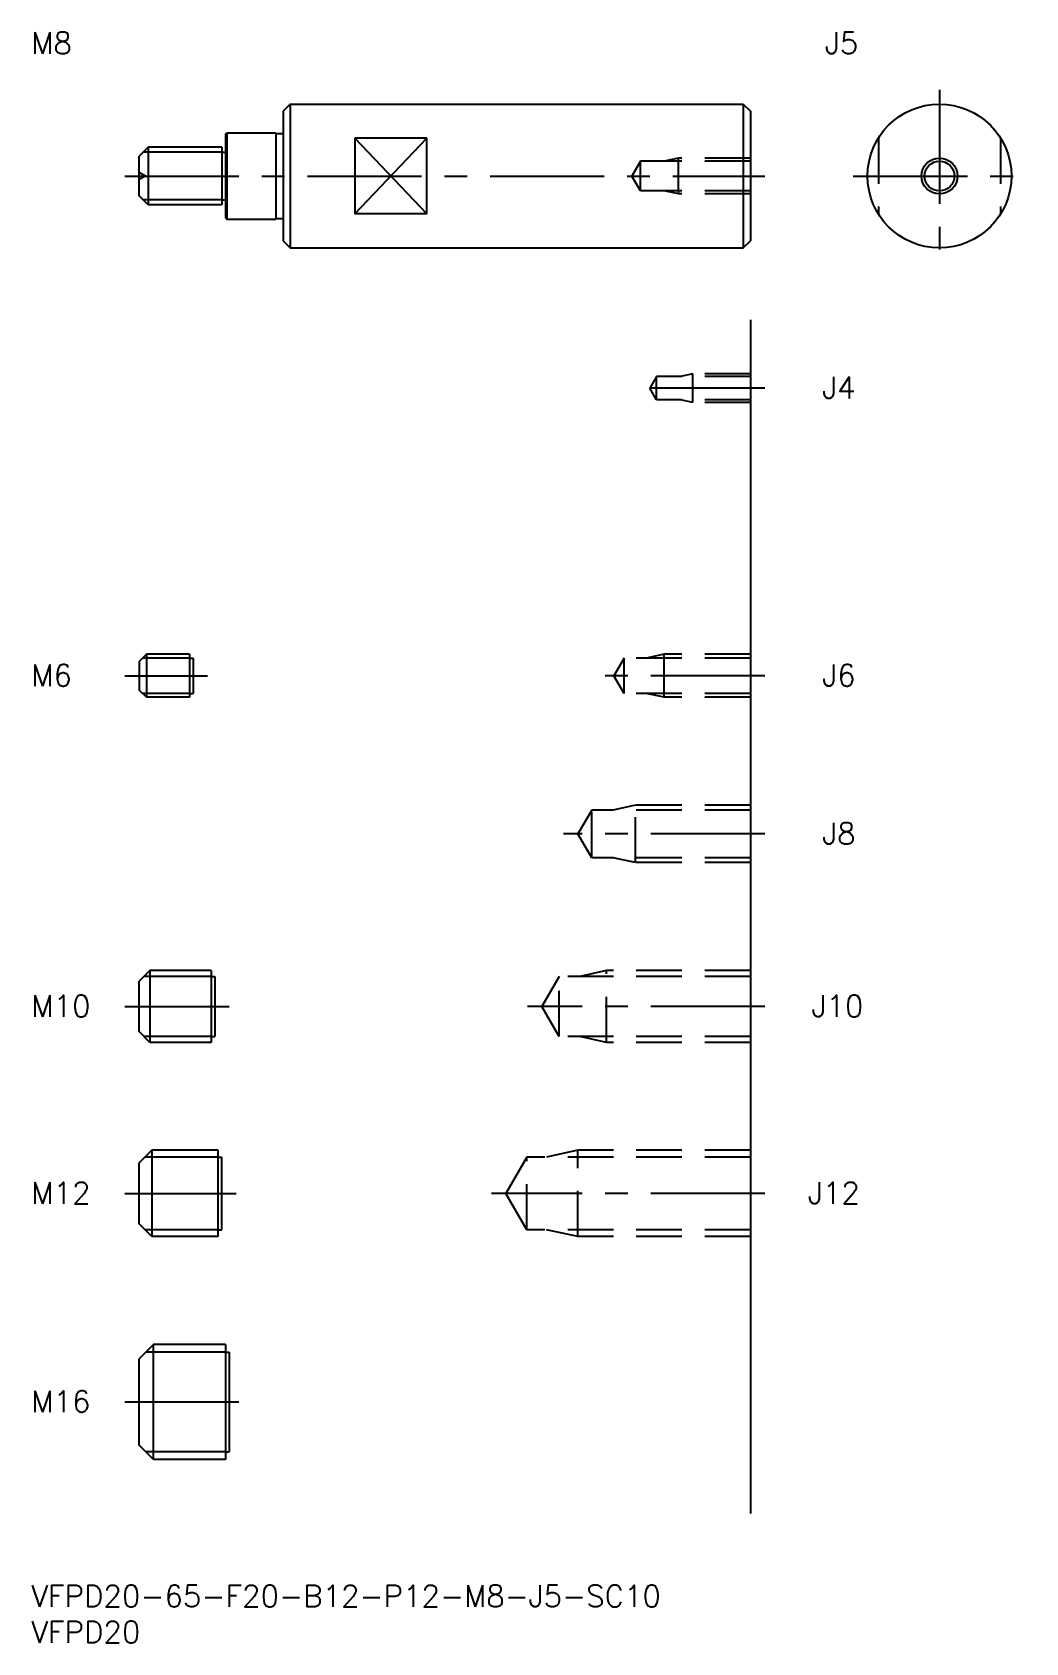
# Model space of a CAD drawing. Extents: x 0 to 138, y -8 to 216.
import ezdxf

# ---------------------------------------------------------------- set-up
doc = ezdxf.new("R2010")
doc.units = 0
doc.header["$LTSCALE"] = 0.5
doc.linetypes.add('CENTER', pattern=[50.8, 31.75, -6.35, 6.35, -6.35])
doc.linetypes.add('DASHED', pattern=[19.05, 12.7, -6.35])
for name, color, linetype in [('MSM_CENTER', 1, 'CENTER'), ('MSM_CONTINUOUS', 7, 'CONTINUOUS'), ('MSM_DASHED', 4, 'DASHED'), ('MSM_NARROW', 5, 'CONTINUOUS'), ('MSM_PART_NUMBER', 7, 'CONTINUOUS')]:
    doc.layers.add(name, color=color, linetype=linetype)
doc.styles.get("Standard").update_dxf_attribs({"font": 'txt.shx', "height": 1, "bigfont": 'bigfont.shx'})

# ---------------------------------------------------------------- blocks, each defined once
blk = doc.blocks.new('*U12')
at = {"layer": 'MSM_PART_NUMBER'}
blk.add_text('VFPD20-65-F20-B12-P12-M8-J5-SC10', height=3, dxfattribs=at).set_placement((0, -3))
blk = doc.blocks.new('*U13')
at = {"layer": 'MSM_PART_NUMBER'}
blk.add_text('VFPD20', height=3, dxfattribs=at).set_placement((0, -8))
blk = doc.blocks.new('*U14')
at = {"layer": 'MSM_PART_NUMBER'}
blk.add_text('M16', height=3, dxfattribs=at).set_placement((0, 24.06))
blk = doc.blocks.new('*U15')
at = {"layer": 'MSM_PART_NUMBER'}
blk.add_text('M12', height=3, dxfattribs=at).set_placement((0, 53.06))
blk = doc.blocks.new('*U16')
at = {"layer": 'MSM_PART_NUMBER'}
blk.add_text('M10', height=3, dxfattribs=at).set_placement((0, 79.06))
blk = doc.blocks.new('*U17')
at = {"layer": 'MSM_PART_NUMBER'}
blk.add_text('M6', height=3, dxfattribs=at).set_placement((0, 125.06))
blk = doc.blocks.new('*U18')
at = {"layer": 'MSM_PART_NUMBER'}
blk.add_text('J12', height=3, dxfattribs=at).set_placement((108, 53.06))
blk = doc.blocks.new('*U19')
at = {"layer": 'MSM_PART_NUMBER'}
blk.add_text('J10', height=3, dxfattribs=at).set_placement((108.5, 79.06))
blk = doc.blocks.new('*U20')
at = {"layer": 'MSM_PART_NUMBER'}
blk.add_text('J8', height=3, dxfattribs=at).set_placement((110, 103.06))
blk = doc.blocks.new('*U21')
at = {"layer": 'MSM_PART_NUMBER'}
blk.add_text('J6', height=3, dxfattribs=at).set_placement((110, 125.06))
blk = doc.blocks.new('*U22')
at = {"layer": 'MSM_PART_NUMBER'}
blk.add_text('J4', height=3, dxfattribs=at).set_placement((110, 165.06))
blk = doc.blocks.new('*U23')
at = {"layer": 'MSM_PART_NUMBER'}
blk.add_text('M8', height=3, dxfattribs=at).set_placement((0, 213))
blk = doc.blocks.new('*U24')
at = {"layer": 'MSM_PART_NUMBER'}
blk.add_text('J5', height=3, rotation=360, dxfattribs=at).set_placement((110.36, 213))

msp = doc.modelspace()

# ---------------------------------------------------------------- linework, layer by layer
at = {"layer": 'MSM_CENTER'}
for p, q in [((126.28, 208), (126.28, 184)), ((13, 196), (102, 196)), ((114.28, 196), (138.28, 196)), ((102, 166.5), (84, 166.5)), ((13, 126.5), (24.5, 126.5)), ((102, 126.5), (79, 126.5)), ((102, 104.5), (74, 104.5)), ((13, 80.5), (27.5, 80.5)), ((102, 80.5), (69, 80.5)), ((13, 54.5), (28.5, 54.5)), ((102, 54.5), (64, 54.5)), ((13, 25.5), (29.5, 25.5))]:
    msp.add_line(p, q, dxfattribs=at)
at = {"layer": 'MSM_CONTINUOUS'}
for p, q in [((36, 206), (35, 205)), ((35, 205), (35, 187)), ((36, 206), (99, 206)), ((36, 206), (36, 186)), ((99, 206), (99, 186)), ((99, 206), (100, 205)), ((100, 205), (100, 187)), ((27, 201.8), (27.2, 202)), ((27, 201.8), (27, 190.2)), ((27.2, 202), (34, 202)), ((27.2, 202), (27.2, 190)), ((34, 202), (34, 190)), ((34, 201.9), (35, 201.9)), ((16.25, 200), (15, 198.75)), ((26.5, 200), (16.25, 200)), ((16.25, 200), (16.25, 192)), ((26.5, 200), (26.5, 192)), ((45, 201.27), (45, 190.73)), ((55, 201.27), (45, 201.27)), ((55, 190.73), (55, 201.27)), ((15, 193.25), (15, 198.75)), ((26.5, 199.32), (27, 199.32)), ((16.25, 192), (15, 193.25)), ((26.5, 192.68), (27, 192.68)), ((26.5, 192), (16.25, 192)), ((55, 190.73), (45, 190.73)), ((27, 190.2), (27.2, 190)), ((27.2, 190), (34, 190)), ((34, 190.1), (35, 190.1)), ((35, 187), (36, 186)), ((36, 186), (99, 186)), ((99, 186), (100, 187)), ((100, 176), (100, 10)), ((16, 129.5), (15, 128.5)), ((15, 128.5), (15, 124.5)), ((22, 129.5), (16, 129.5)), ((16, 129.5), (16, 123.5)), ((22, 129.5), (22, 123.5)), ((22, 128.96), (22.5, 128.96)), ((22.5, 128.96), (22.5, 124.04)), ((16, 123.5), (15, 124.5)), ((22, 123.5), (16, 123.5)), ((22, 124.04), (22.5, 124.04)), ((16.5, 85.5), (15, 84)), ((25, 85.5), (16.5, 85.5)), ((16.5, 85.5), (16.5, 75.5)), ((25, 85.5), (25, 75.5)), ((15, 77), (15, 84)), ((25, 84.69), (25.5, 84.69)), ((25.5, 84.69), (25.5, 76.31)), ((16.5, 75.5), (15, 77)), ((25, 76.31), (25.5, 76.31)), ((25, 75.5), (16.5, 75.5)), ((16.75, 60.5), (15, 58.75)), ((26, 60.5), (16.75, 60.5)), ((16.75, 60.5), (16.75, 48.5)), ((26, 48.5), (26, 60.5)), ((15, 50.25), (15, 58.75)), ((26, 59.55), (26.5, 59.55)), ((26.5, 49.45), (26.5, 59.55)), ((16.75, 48.5), (15, 50.25)), ((26, 49.45), (26.5, 49.45)), ((26, 48.5), (16.75, 48.5)), ((17, 33.5), (15, 31.5)), ((15, 19.5), (15, 31.5)), ((27, 33.5), (17, 33.5)), ((17, 17.5), (17, 33.5)), ((27, 33.5), (27, 17.5)), ((27, 32.42), (27.5, 32.42)), ((27.5, 32.42), (27.5, 18.58)), ((17, 17.5), (15, 19.5)), ((27, 18.58), (27.5, 18.58)), ((27, 17.5), (17, 17.5))]:
    msp.add_line(p, q, dxfattribs=at)
for radius in [10, 2.07]:
    msp.add_circle((126.28, 196), radius, dxfattribs=at)
at = {"layer": 'MSM_DASHED'}
for p, q in [((117.78, 201.27), (117.78, 190.73)), ((134.78, 201.27), (134.78, 190.73)), ((84.69, 198.07), (83.5, 196)), ((100, 198.07), (84.69, 198.07)), ((84.69, 193.93), (84.69, 198.07)), ((90, 198.5), (88, 198.07)), ((100, 198.5), (90, 198.5)), ((90, 193.5), (90, 198.5)), ((15.87, 196), (15, 196.5)), ((15.87, 196), (15, 195.5)), ((84.69, 193.93), (83.5, 196)), ((100, 193.93), (84.69, 193.93)), ((90, 193.5), (88, 193.93)), ((100, 193.5), (90, 193.5)), ((86.94, 168.12), (86, 166.5)), ((100, 168.12), (86.94, 168.12)), ((86.94, 164.88), (86.94, 168.12)), ((92, 168.5), (90.25, 168.12)), ((100, 168.5), (92, 168.5)), ((92, 164.5), (92, 168.5)), ((86.94, 164.88), (86, 166.5)), ((100, 164.88), (86.94, 164.88)), ((92, 164.5), (90.25, 164.88)), ((100, 164.5), (92, 164.5)), ((82.42, 128.96), (81, 126.5)), ((100, 128.96), (82.42, 128.96)), ((82.42, 124.04), (82.42, 128.96)), ((88, 129.5), (85.5, 128.96)), ((100, 129.5), (88, 129.5)), ((88, 123.5), (88, 129.5)), ((82.42, 124.04), (81, 126.5)), ((100, 124.04), (82.42, 124.04)), ((88, 123.5), (85.5, 124.04)), ((100, 123.5), (88, 123.5)), ((77.92, 107.82), (76, 104.5)), ((77.92, 101.18), (77.92, 107.82)), ((100, 107.82), (77.92, 107.82)), ((84, 108.5), (80.88, 107.82)), ((84, 100.5), (84, 108.5)), ((100, 108.5), (84, 108.5)), ((77.92, 101.18), (76, 104.5)), ((100, 101.18), (77.92, 101.18)), ((84, 100.5), (80.88, 101.18)), ((100, 100.5), (84, 100.5)), ((80, 85.5), (76.25, 84.69)), ((80, 75.5), (80, 85.5)), ((100, 85.5), (80, 85.5)), ((73.42, 84.69), (71, 80.5)), ((73.42, 76.31), (73.42, 84.69)), ((100, 84.69), (73.42, 84.69)), ((73.42, 76.31), (71, 80.5)), ((100, 76.31), (73.42, 76.31)), ((80, 75.5), (76.25, 76.31)), ((100, 75.5), (80, 75.5)), ((76, 60.5), (71.63, 59.55)), ((76, 48.5), (76, 60.5)), ((100, 60.5), (76, 60.5)), ((68.92, 59.55), (66, 54.5)), ((68.92, 49.45), (68.92, 59.55)), ((100, 59.55), (68.92, 59.55)), ((68.92, 49.45), (66, 54.5)), ((100, 49.45), (68.92, 49.45)), ((76, 48.5), (71.63, 49.45)), ((100, 48.5), (76, 48.5))]:
    msp.add_line(p, q, dxfattribs=at)
at = {"layer": 'MSM_NARROW'}
for p, q in [((45, 190.73), (55, 201.27)), ((45, 201.27), (55, 190.73)), ((26.5, 199.32), (15.57, 199.32)), ((26.5, 192.68), (15.57, 192.68)), ((22, 128.96), (15.46, 128.96)), ((22, 124.04), (15.46, 124.04)), ((25, 84.69), (15.69, 84.69)), ((25, 76.31), (15.69, 76.31)), ((26, 59.55), (15.8, 59.55)), ((26, 49.45), (15.8, 49.45)), ((27, 32.42), (15.92, 32.42)), ((27, 18.58), (15.92, 18.58))]:
    msp.add_line(p, q, dxfattribs=at)
msp.add_circle((126.28, 196), 2.5, dxfattribs=at)

# ---------------------------------------------------------------- block references
at = {"layer": 'MSM_CONTINUOUS'}
for name in ['*U23', '*U24', '*U22', '*U17', '*U21', '*U20', '*U16', '*U19', '*U15', '*U18', '*U14', '*U12', '*U13']:
    msp.add_blockref(name, (0, 0), dxfattribs=at)

doc.saveas('drawing.dxf')
